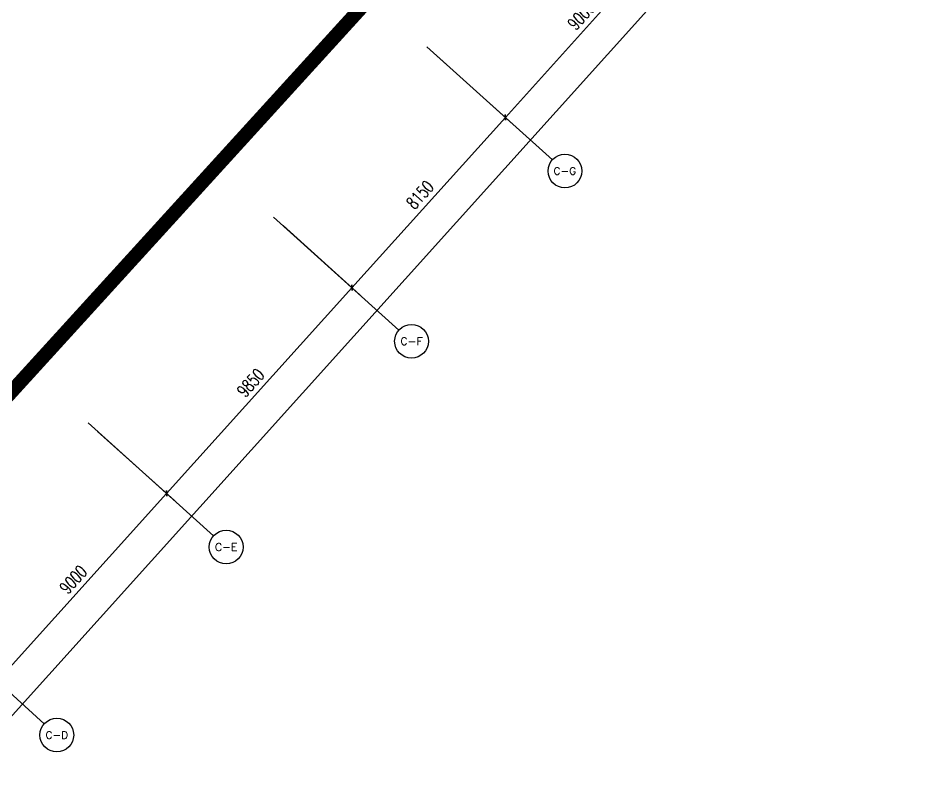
# Model space of a CAD drawing. Extents: x 6824721 to 16538177, y 2478193 to 6665639.
# Drawn here: x 8822050 to 8854392, y 2748714 to 2775918 of the extents above; entities that cross this region are included whole.
import ezdxf
from ezdxf.enums import TextEntityAlignment as Align

# ---------------------------------------------------------------- set-up
doc = ezdxf.new("R2010")
doc.units = 0
doc.header["$LTSCALE"] = 10
for name, color, linetype in [('0-wo', 8, 'Continuous'), ('AXIS', 3, 'Continuous'), ('AXIS_TEXT', 7, 'Continuous')]:
    doc.layers.add(name, color=color, linetype=linetype)
doc.styles.add('_TCH_AXIS', font='COMPLEX', dxfattribs={"bigfont": 'GBCBIG'})
doc.styles.add('_TCH_DIM_T3', font='SIMPLEX', dxfattribs={"width": 0.705882, "bigfont": 'GBCBIG'})
doc.styles.add('COMPLEX', font='COMPLEX')
doc.styles.add('STANDARD_T3', font='TSSDENG.shx', dxfattribs={"width": 0.56, "bigfont": 'TSSDCHN.shx'})
doc.dimstyles.new('_TCH_ARCH&&150', dxfattribs={"dimtxt": 525, "dimasz": 150, "dimexe": 375, "dimexo": 450, "dimgap": 150, "dimtad": 1, "dimdec": 0, "dimzin": 0, "dimdsep": 46, "dimtxsty": 'STANDARD_T3', "dimblk": 'ARCHTICK', "dimcen": 0.09, "dimclrt": 7, "dimazin": 2, "dimtfac": 1, "dimtdec": 0, "dimtix": 1, "dimtmove": 2, "dimatfit": 3, "dimfxl": 0, "dimtolj": 1, "dimtzin": 0, "dimarcsym": 0})

# ---------------------------------------------------------------- blocks, each defined once
blk = doc.blocks.new('_AXISO')
blk.add_circle((0, 0), 0.5)
at = {"layer": 'AXIS_TEXT', "style": 'COMPLEX', "width": 1.041667}
blk.add_attdef('A', text='', height=0.56, dxfattribs=at).set_placement((-0.25, -0.28), (0.25, -0.28), align=Align.FIT)
blk = doc.blocks.new('_ArchTick')
at = {"color": 0, "linetype": 'ByBlock', "const_width": 0.4}
blk.add_lwpolyline([(-0.5, -0.5), (0.5, 0.5)], dxfattribs=at)
blk = doc.blocks.new('*D266')
at = {"layer": 'AXIS', "color": 0, "lineweight": -2, "transparency": 16777216}
for p, q in [((91809, 733633), (95432, 730371)), ((5657, 631227), (95154, 730622)), ((2313, 634238), (5936, 630976))]:
    blk.add_line(p, q, dxfattribs=at)
at = {"layer": 'Defpoints', "color": 0, "transparency": 16777216}
for p in [(91475, 733934), (95154, 730622), (1979, 634539)]:
    blk.add_point(p, dxfattribs=at)
at = {"layer": 'AXIS', "color": 0, "lineweight": -2, "transparency": 16777216, "xscale": 150, "yscale": 150, "zscale": 150}
for p, rotation in [((95154, 730622), 47.99999999999577), ((5657, 631227), 227.9999999999958)]:
    blk.add_blockref('_ArchTick', p, dxfattribs=dict(at, rotation=rotation))
at = {"layer": 'AXIS', "color": 7, "transparency": 16777216, "insert": (50099, 681200), "char_height": 446.2, "attachment_point": 5, "rotation": 48, "style": '_TCH_DIM_T3'}
blk.add_mtext('\\A1;133750', dxfattribs=at)
blk = doc.blocks.new('*D270')
at = {"layer": 'AXIS', "color": 0, "lineweight": -2, "transparency": 16777216}
for p, q in [((26402, 660991), (29133, 658532)), ((22832, 652094), (28854, 658783)), ((20380, 654303), (23111, 651844))]:
    blk.add_line(p, q, dxfattribs=at)
at = {"layer": 'Defpoints', "color": 0, "transparency": 16777216}
for p in [(26068, 661292), (28854, 658783), (20045, 654604)]:
    blk.add_point(p, dxfattribs=at)
at = {"layer": 'AXIS', "color": 0, "lineweight": -2, "transparency": 16777216, "xscale": 150, "yscale": 150, "zscale": 150}
for p, rotation in [((28854, 658783), 47.99999999999608), ((22832, 652094), 227.9999999999961)]:
    blk.add_blockref('_ArchTick', p, dxfattribs=dict(at, rotation=rotation))
at = {"layer": 'AXIS', "color": 7, "transparency": 16777216, "insert": (25537, 655715), "char_height": 446.2, "attachment_point": 5, "rotation": 48, "style": '_TCH_DIM_T3'}
blk.add_mtext('\\A1;9000', dxfattribs=at)
blk = doc.blocks.new('*D271')
at = {"layer": 'AXIS', "color": 0, "lineweight": -2, "transparency": 16777216}
for p, q in [((32993, 668311), (35724, 665852)), ((28854, 658783), (35445, 666103)), ((26402, 660991), (29133, 658532))]:
    blk.add_line(p, q, dxfattribs=at)
at = {"layer": 'Defpoints', "color": 0, "transparency": 16777216}
for p in [(32658, 668612), (35445, 666103), (26068, 661292)]:
    blk.add_point(p, dxfattribs=at)
at = {"layer": 'AXIS', "color": 0, "lineweight": -2, "transparency": 16777216, "xscale": 150, "yscale": 150, "zscale": 150}
for p, rotation in [((35445, 666103), 47.99999999999555), ((28854, 658783), 227.9999999999956)]:
    blk.add_blockref('_ArchTick', p, dxfattribs=dict(at, rotation=rotation))
at = {"layer": 'AXIS', "color": 7, "transparency": 16777216, "insert": (31843, 662719), "char_height": 446.2, "attachment_point": 5, "rotation": 48, "style": '_TCH_DIM_T3'}
blk.add_mtext('\\A1;9850', dxfattribs=at)
blk = doc.blocks.new('*D272')
at = {"layer": 'AXIS', "color": 0, "lineweight": -2, "transparency": 16777216}
for p, q in [((38446, 674367), (41177, 671908)), ((35445, 666103), (40899, 672159)), ((32993, 668311), (35724, 665852))]:
    blk.add_line(p, q, dxfattribs=at)
at = {"layer": 'Defpoints', "color": 0, "transparency": 16777216}
for p in [(38112, 674669), (40899, 672159), (32658, 668612)]:
    blk.add_point(p, dxfattribs=at)
at = {"layer": 'AXIS', "color": 0, "lineweight": -2, "transparency": 16777216, "xscale": 150, "yscale": 150, "zscale": 150}
for p, rotation in [((40899, 672159), 47.99999999999609), ((35445, 666103), 227.9999999999961)]:
    blk.add_blockref('_ArchTick', p, dxfattribs=dict(at, rotation=rotation))
at = {"layer": 'AXIS', "color": 7, "transparency": 16777216, "insert": (37865, 669407), "char_height": 446.2, "attachment_point": 5, "rotation": 48, "style": '_TCH_DIM_T3'}
blk.add_mtext('\\A1;8150', dxfattribs=at)
blk = doc.blocks.new('*D273')
at = {"layer": 'AXIS', "color": 0, "lineweight": -2, "transparency": 16777216}
for p, q in [((44469, 681056), (47200, 678597)), ((40899, 672159), (46921, 678848)), ((38446, 674367), (41177, 671908))]:
    blk.add_line(p, q, dxfattribs=at)
at = {"layer": 'Defpoints', "color": 0, "transparency": 16777216}
for p in [(44134, 681357), (46921, 678848), (38112, 674669)]:
    blk.add_point(p, dxfattribs=at)
at = {"layer": 'AXIS', "color": 0, "lineweight": -2, "transparency": 16777216, "xscale": 150, "yscale": 150, "zscale": 150}
for p, rotation in [((46921, 678848), 47.99999999999573), ((40899, 672159), 227.9999999999958)]:
    blk.add_blockref('_ArchTick', p, dxfattribs=dict(at, rotation=rotation))
at = {"layer": 'AXIS', "color": 7, "transparency": 16777216, "insert": (43603, 675780), "char_height": 446.2, "attachment_point": 5, "rotation": 48, "style": '_TCH_DIM_T3'}
blk.add_mtext('\\A1;9000', dxfattribs=at)
blk = doc.blocks.new('wet 45u67i')
at = {"layer": 'AXIS', "color": 8}
for p, q in [((38111.9, 674668.6), (42570.8, 670653.8)), ((32658.5, 668612), (37117.4, 664597.2)), ((26067.6, 661292), (30526.4, 657277.2)), ((20045.4, 654603.7), (24504.3, 650588.9))]:
    blk.add_line(p, q, dxfattribs=at)
ref = blk.add_blockref('_AXISO', (43016.7, 670252.3), dxfattribs=dict(at, xscale=1200, yscale=1200, zscale=1200))
ref.add_attrib('A', 'C-G', dxfattribs={"layer": 'AXIS_TEXT', "height": 258.24, "style": '_TCH_AXIS'}).set_placement((42617, 670123.2), (43416.3, 670123.2), align=Align.FIT)
ref = blk.add_blockref('_AXISO', (37563.3, 664195.7), dxfattribs=dict(at, xscale=1200, yscale=1200, zscale=1200))
ref.add_attrib('A', 'C-F', dxfattribs={"layer": 'AXIS_TEXT', "height": 265.63, "style": '_TCH_AXIS'}).set_placement((37164.8, 664062.9), (37961.7, 664062.9), align=Align.FIT)
ref = blk.add_blockref('_AXISO', (30972.3, 656875.7), dxfattribs=dict(at, xscale=1200, yscale=1200, zscale=1200))
ref.add_attrib('A', 'C-E', dxfattribs={"layer": 'AXIS_TEXT', "height": 265.63, "style": '_TCH_AXIS'}).set_placement((30573.9, 656742.9), (31370.8, 656742.9), align=Align.FIT)
ref = blk.add_blockref('_AXISO', (24950.1, 650187.4), dxfattribs=dict(at, xscale=1200, yscale=1200, zscale=1200))
ref.add_attrib('A', 'C-D', dxfattribs={"layer": 'AXIS_TEXT', "height": 261.89, "style": '_TCH_AXIS'}).set_placement((24551.1, 650056.5), (25349.2, 650056.5), align=Align.FIT)
for p1, p2, distance, picture, middle in [((1978.9, 634538.8), (91475.1, 733934.4), -4950, '*D266', (50099, 681200.4)), ((38111.9, 674668.6), (44134.1, 681356.9), -3750, '*D273', (43603.2, 675779.5)), ((32658.5, 668612), (38111.9, 674668.6), -3750, '*D272', (37865.4, 669407.1)), ((26067.6, 661292), (32658.5, 668612), -3750, '*D271', (31843.3, 662718.8)), ((20045.4, 654603.7), (26067.6, 661292), -3750, '*D270', (25536.7, 655714.6))]:
    dim = blk.add_aligned_dim(p1=p1, p2=p2, distance=distance, dimstyle='_TCH_ARCH&&150', dxfattribs=at)
    dim.commit()
    dim.dimension.update_dxf_attribs({"geometry": picture, "text_midpoint": middle})

msp = doc.modelspace()

# ---------------------------------------------------------------- linework, layer by layer
at = {"layer": '0-wo', "color": 8, "const_width": 500, "flags": 128}
msp.add_lwpolyline([(8691080.4, 2969119.7), (8705176, 2967745.3), (8719304.3, 2966762.9), (8733454.4, 2966173.1), (8747615.4, 2965976.5), (8823194.8, 2965976.5), (8898774.1, 2965976.5), (8906244.1, 2965790.4), (8913695.6, 2965232.5), (8921110, 2964304.2), (8928469, 2963007.8), (8935754.4, 2961346.6), (8942947.9, 2959324.6), (8950031.8, 2956946.9), (8956988.6, 2954219.3), (8963800.8, 2951148.7), (8970451.7, 2947742.7), (8976924.7, 2944009.6), (8983203.8, 2939958.9), (8911619.7, 2861304.6), (8840035.6, 2782650.4), (8768451.5, 2703996.1), (8691080.4, 2726323), (8691080.4, 2847721.3)], close=True, dxfattribs=at)

# ---------------------------------------------------------------- block references
at = {"layer": '0-wo'}
msp.add_blockref('wet 45u67i', (8798472.7, 2100226.9), dxfattribs=at)

doc.saveas('drawing.dxf')
